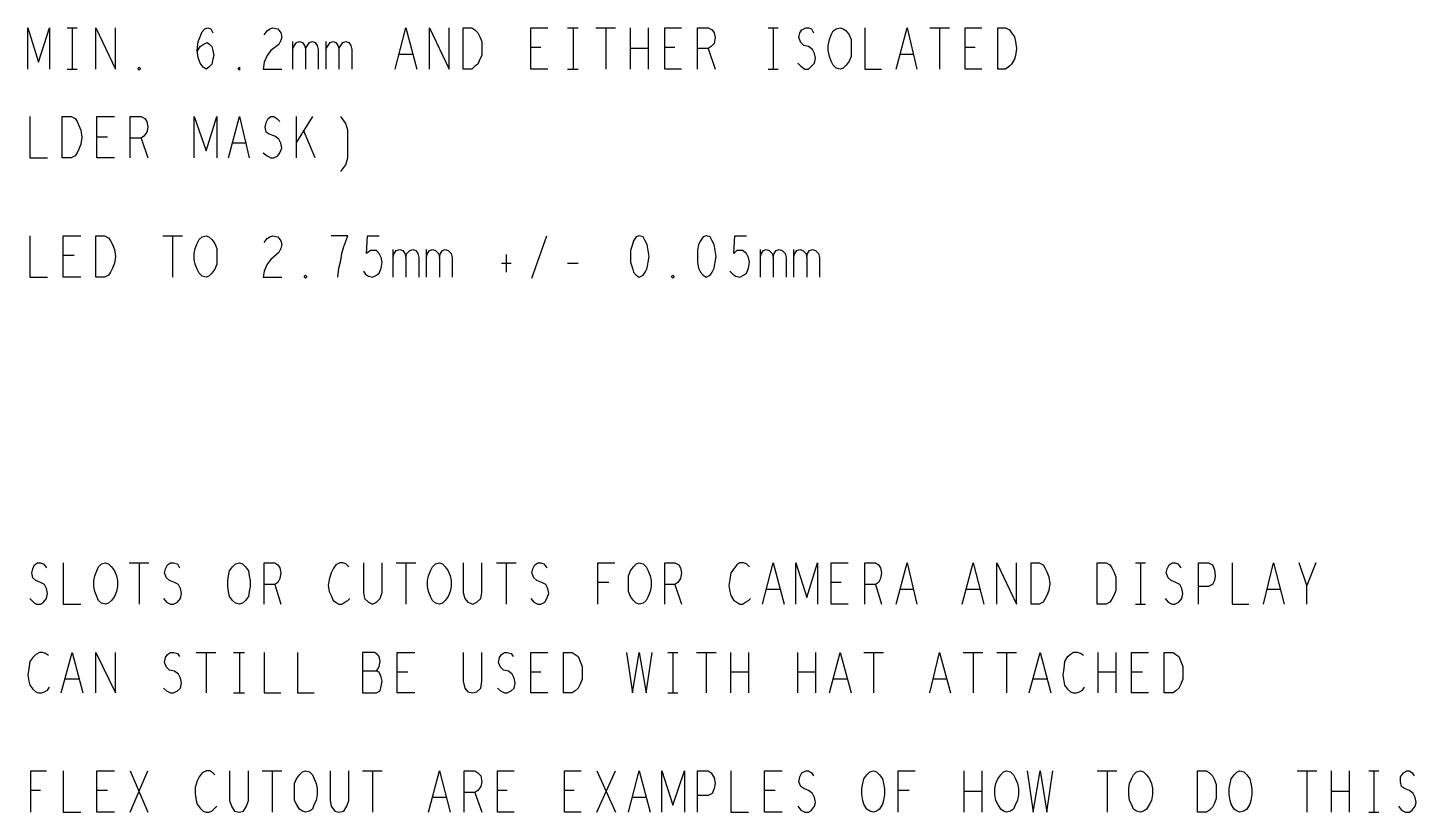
# Model space of a CAD drawing. Header units: inches. Extents: x 0.56 to 9.92, y 1.7 to 6.63.
# Drawn here: x 7.568 to 9.918, y 2.332 to 3.658 of the extents above; entities that cross this region are included whole.
import ezdxf

# ---------------------------------------------------------------- set-up
doc = ezdxf.new("R2010")
doc.units = ezdxf.units.IN
doc.header["$MEASUREMENT"] = 0
doc.layers.add('PDF_Geometry', color=7, linetype='Continuous')

msp = doc.modelspace()

# ---------------------------------------------------------------- linework, layer by layer
at = {"layer": 'PDF_Geometry', "lineweight": 30}
for points in [[(7.5683, 3.5883), (7.5683, 3.6583), (7.5867, 3.6), (7.605, 3.6583), (7.605, 3.5883)], [(7.635, 3.6583), (7.6517, 3.6583)], [(7.6433, 3.6583), (7.6433, 3.5883)], [(7.6833, 3.5883), (7.6833, 3.6583), (7.7167, 3.5883), (7.7167, 3.6583)], [(7.855, 3.6183), (7.86, 3.6267), (7.865, 3.63), (7.8717, 3.6333), (7.8767, 3.63), (7.88, 3.6267), (7.8817, 3.62), (7.8833, 3.6117), (7.8817, 3.605), (7.88, 3.5967), (7.875, 3.5917), (7.87, 3.5883), (7.865, 3.5917), (7.86, 3.5983), (7.8567, 3.6083), (7.855, 3.62), (7.8567, 3.635), (7.86, 3.6433), (7.8633, 3.6517), (7.8683, 3.6567), (7.8733, 3.6583), (7.8783, 3.6567), (7.8817, 3.65)], [(7.9683, 3.6467), (7.9733, 3.6533), (7.9783, 3.6567), (7.9833, 3.6583), (7.9917, 3.6567), (7.9967, 3.65), (7.9983, 3.6433), (7.9967, 3.6367), (7.9933, 3.63), (7.98, 3.62), (7.9733, 3.6117), (7.9683, 3.6), (7.9667, 3.5883), (7.9983, 3.5883)], [(8.19, 3.5883), (8.2083, 3.6583), (8.2267, 3.5883)], [(8.2483, 3.5883), (8.2483, 3.6583), (8.2817, 3.5883), (8.2817, 3.6583)], [(8.4483, 3.5883), (8.42, 3.5883), (8.42, 3.6583), (8.4483, 3.6583)], [(8.4817, 3.6583), (8.5, 3.6583)], [(8.4917, 3.6583), (8.4917, 3.5883)], [(8.53, 3.6583), (8.5633, 3.6583)], [(8.5467, 3.6583), (8.5467, 3.5883)], [(8.5883, 3.5883), (8.5883, 3.6583)], [(8.6183, 3.6583), (8.6183, 3.5883)], [(8.675, 3.5883), (8.6467, 3.5883), (8.6467, 3.6583), (8.675, 3.6583)], [(8.7017, 3.5883), (8.7017, 3.6583), (8.72, 3.6583), (8.7267, 3.655), (8.73, 3.65), (8.7317, 3.6417), (8.73, 3.6317), (8.725, 3.6267), (8.72, 3.6233), (8.7017, 3.6233)], [(8.8217, 3.6583), (8.8383, 3.6583)], [(8.83, 3.6583), (8.83, 3.5883)], [(8.8717, 3.5983), (8.8767, 3.5933), (8.8833, 3.5883), (8.89, 3.5883), (8.895, 3.5933), (8.9, 3.5983), (8.9017, 3.6067), (8.9, 3.615), (8.8967, 3.6217), (8.89, 3.6267), (8.8817, 3.6283), (8.8767, 3.6333), (8.8733, 3.6417), (8.875, 3.65), (8.8783, 3.655), (8.885, 3.6583), (8.89, 3.6583), (8.895, 3.6567), (8.8983, 3.65)], [(8.985, 3.6583), (8.985, 3.5883), (9.0133, 3.5883)], [(9.0383, 3.5883), (9.0567, 3.6583), (9.0733, 3.5883)], [(9.095, 3.6583), (9.1283, 3.6583)], [(9.1117, 3.6583), (9.1117, 3.5883)], [(9.1833, 3.5883), (9.155, 3.5883), (9.155, 3.6583), (9.1833, 3.6583)], [(8.0167, 3.5883), (8.0167, 3.635)], [(8.0167, 3.6233), (8.02, 3.6283), (8.0233, 3.6333), (8.0283, 3.635), (8.0333, 3.6333), (8.0367, 3.6283), (8.0383, 3.6233), (8.0383, 3.5883)], [(8.0383, 3.6233), (8.0417, 3.6283), (8.045, 3.6333), (8.05, 3.635), (8.055, 3.6333), (8.0583, 3.6283), (8.06, 3.6217), (8.06, 3.5883)], [(8.0733, 3.5883), (8.0733, 3.635)], [(8.0733, 3.6233), (8.0767, 3.6283), (8.08, 3.6333), (8.085, 3.635), (8.09, 3.6333), (8.0933, 3.6283), (8.095, 3.6233), (8.095, 3.5883)], [(8.095, 3.6233), (8.0983, 3.6283), (8.1017, 3.6333), (8.1067, 3.635), (8.1117, 3.6333), (8.115, 3.6283), (8.1167, 3.6217), (8.1167, 3.5883)], [(8.4367, 3.625), (8.42, 3.625)], [(8.6183, 3.6233), (8.5883, 3.6233)], [(8.6633, 3.625), (8.6467, 3.625)], [(8.72, 3.6233), (8.7317, 3.5883)], [(9.1717, 3.625), (9.155, 3.625)], [(8.22, 3.6133), (8.1967, 3.6133)], [(9.0667, 3.6133), (9.045, 3.6133)], [(7.635, 3.5883), (7.6517, 3.5883)], [(8.4817, 3.5883), (8.5, 3.5883)], [(8.8217, 3.5883), (8.8383, 3.5883)], [(7.5717, 3.5083), (7.5717, 3.4383), (7.6017, 3.4383)], [(7.715, 3.4383), (7.685, 3.4383), (7.685, 3.5083), (7.715, 3.5083)], [(7.7417, 3.4383), (7.7417, 3.5083), (7.76, 3.5083), (7.7667, 3.505), (7.77, 3.5), (7.7717, 3.49), (7.77, 3.4817), (7.765, 3.475), (7.76, 3.4717), (7.7417, 3.4717)], [(7.85, 3.4383), (7.85, 3.5083), (7.87, 3.45), (7.8883, 3.5083), (7.8883, 3.4383)], [(7.9083, 3.4383), (7.9267, 3.5083), (7.9433, 3.4383)], [(7.9667, 3.4467), (7.9733, 3.4417), (7.98, 3.4383), (7.985, 3.4383), (7.9917, 3.4417), (7.995, 3.4467), (7.9983, 3.455), (7.9967, 3.4633), (7.9933, 3.47), (7.9867, 3.475), (7.9767, 3.4783), (7.9717, 3.4817), (7.97, 3.49), (7.9717, 3.4983), (7.975, 3.505), (7.98, 3.5083), (7.985, 3.5083), (7.99, 3.505), (7.995, 3.5)], [(8.0233, 3.4383), (8.0233, 3.5083)], [(8.05, 3.5083), (8.0233, 3.465)], [(8.0983, 3.415), (8.1067, 3.4267), (8.11, 3.4383), (8.11, 3.485), (8.1067, 3.4967), (8.0983, 3.5083)], [(8.055, 3.4383), (8.035, 3.485)], [(7.7033, 3.4733), (7.685, 3.4733)], [(7.76, 3.4717), (7.7717, 3.4383)], [(7.9383, 3.4633), (7.915, 3.4633)], [(7.5717, 3.3067), (7.5717, 3.2367), (7.6017, 3.2367)], [(7.6583, 3.2367), (7.6283, 3.2367), (7.6283, 3.3067), (7.6583, 3.3067)], [(7.7967, 3.3067), (7.83, 3.3067)], [(7.8133, 3.3067), (7.8133, 3.2367)], [(7.9683, 3.295), (7.9733, 3.3017), (7.9783, 3.305), (7.9833, 3.3067), (7.9917, 3.305), (7.9967, 3.2983), (7.9983, 3.2917), (7.9967, 3.285), (7.9933, 3.2783), (7.98, 3.2667), (7.9733, 3.2583), (7.9683, 3.2467), (7.9667, 3.2367), (7.9983, 3.2367)], [(8.0933, 3.2367), (8.095, 3.2517), (8.0983, 3.265), (8.1, 3.2767), (8.1033, 3.2883), (8.11, 3.3067), (8.0817, 3.3067)], [(8.1367, 3.2467), (8.14, 3.2417), (8.145, 3.2383), (8.1517, 3.2367), (8.1583, 3.24), (8.1633, 3.2433), (8.1667, 3.2517), (8.1683, 3.2617), (8.1667, 3.27), (8.1633, 3.2767), (8.1583, 3.2817), (8.1533, 3.2817), (8.1483, 3.2817), (8.1417, 3.2767), (8.1433, 3.3067), (8.1633, 3.3067)], [(8.4217, 3.235), (8.4467, 3.3067)], [(8.7567, 3.2467), (8.7617, 3.2417), (8.7667, 3.2383), (8.7733, 3.2367), (8.78, 3.24), (8.785, 3.2433), (8.7883, 3.2517), (8.79, 3.2617), (8.7883, 3.27), (8.785, 3.2767), (8.7783, 3.2817), (8.7733, 3.2817), (8.7683, 3.2817), (8.7633, 3.2767), (8.765, 3.3067), (8.785, 3.3067)], [(7.6467, 3.2733), (7.6283, 3.2733)], [(8.1867, 3.2367), (8.1867, 3.2833)], [(8.1867, 3.27), (8.1883, 3.2767), (8.1917, 3.2817), (8.1983, 3.2833), (8.2033, 3.2817), (8.2067, 3.2767), (8.2083, 3.27), (8.2083, 3.2367)], [(8.2083, 3.27), (8.21, 3.2767), (8.215, 3.2817), (8.22, 3.2833), (8.225, 3.2817), (8.2283, 3.2767), (8.23, 3.27), (8.23, 3.2367)], [(8.2433, 3.2367), (8.2433, 3.2833)], [(8.2433, 3.27), (8.245, 3.2767), (8.2483, 3.2817), (8.2533, 3.2833), (8.2583, 3.2817), (8.2633, 3.2767), (8.265, 3.27), (8.265, 3.2367)], [(8.265, 3.27), (8.2667, 3.2767), (8.27, 3.2817), (8.275, 3.2833), (8.28, 3.2817), (8.285, 3.2767), (8.2867, 3.27), (8.2867, 3.2367)], [(8.3783, 3.275), (8.3783, 3.245)], [(8.8083, 3.2367), (8.8083, 3.2833)], [(8.8083, 3.27), (8.81, 3.2767), (8.8133, 3.2817), (8.8183, 3.2833), (8.8233, 3.2817), (8.8283, 3.2767), (8.83, 3.27), (8.83, 3.2367)], [(8.83, 3.27), (8.8317, 3.2767), (8.835, 3.2817), (8.84, 3.2833), (8.845, 3.2817), (8.85, 3.2767), (8.8517, 3.27), (8.8517, 3.2367)], [(8.865, 3.2367), (8.865, 3.2833)], [(8.865, 3.27), (8.8667, 3.2767), (8.87, 3.2817), (8.875, 3.2833), (8.88, 3.2817), (8.885, 3.2767), (8.8867, 3.27), (8.8867, 3.2367)], [(8.8867, 3.27), (8.8883, 3.2767), (8.8917, 3.2817), (8.8967, 3.2833), (8.9017, 3.2817), (8.9067, 3.2767), (8.9083, 3.27), (8.9083, 3.2367)], [(8.37, 3.26), (8.3867, 3.26)], [(8.4817, 3.26), (8.5, 3.26)], [(7.5717, 2.6933), (7.5783, 2.6867), (7.5833, 2.6833), (7.59, 2.6833), (7.595, 2.6867), (7.6, 2.6933), (7.6017, 2.7017), (7.6, 2.71), (7.5967, 2.7167), (7.59, 2.72), (7.5817, 2.7233), (7.5767, 2.7283), (7.575, 2.7367), (7.5767, 2.7433), (7.58, 2.75), (7.585, 2.7533), (7.59, 2.7533), (7.595, 2.7517), (7.6, 2.745)], [(7.6283, 2.7533), (7.6283, 2.6833), (7.6583, 2.6833)], [(7.74, 2.7533), (7.7733, 2.7533)], [(7.7567, 2.7533), (7.7567, 2.6833)], [(7.7983, 2.6933), (7.8033, 2.6867), (7.81, 2.6833), (7.815, 2.6833), (7.8217, 2.6867), (7.8267, 2.6933), (7.8283, 2.7017), (7.8267, 2.71), (7.8233, 2.7167), (7.8167, 2.72), (7.8083, 2.7233), (7.8033, 2.7283), (7.8, 2.7367), (7.8017, 2.7433), (7.805, 2.75), (7.81, 2.7533), (7.815, 2.7533), (7.8217, 2.7517), (7.825, 2.745)], [(7.9683, 2.6833), (7.9683, 2.7533), (7.9867, 2.7533), (7.9917, 2.75), (7.995, 2.745), (7.9967, 2.7367), (7.995, 2.7267), (7.9917, 2.72), (7.9867, 2.7167), (7.9683, 2.7167)], [(8.1117, 2.7467), (8.1067, 2.7517), (8.1017, 2.7533), (8.0967, 2.7533), (8.09, 2.75), (8.085, 2.7433), (8.0817, 2.7367), (8.0783, 2.725), (8.0767, 2.715), (8.0783, 2.705), (8.0817, 2.6983), (8.085, 2.69), (8.09, 2.6867), (8.095, 2.6833), (8.1, 2.6833), (8.105, 2.6867), (8.11, 2.69), (8.1133, 2.6933)], [(8.1367, 2.7533), (8.1367, 2.7033), (8.1383, 2.6933), (8.145, 2.6867), (8.1517, 2.6833), (8.1583, 2.6867), (8.165, 2.6933), (8.1683, 2.7033), (8.1683, 2.7533)], [(8.1917, 2.7533), (8.225, 2.7533)], [(8.2083, 2.7533), (8.2083, 2.6833)], [(8.305, 2.7533), (8.305, 2.7033), (8.3083, 2.6933), (8.3133, 2.6867), (8.3217, 2.6833), (8.3283, 2.6867), (8.335, 2.6933), (8.3367, 2.7033), (8.3367, 2.7533)], [(8.3617, 2.7533), (8.395, 2.7533)], [(8.3783, 2.7533), (8.3783, 2.6833)], [(8.42, 2.6933), (8.425, 2.6867), (8.4317, 2.6833), (8.4367, 2.6833), (8.4433, 2.6867), (8.4467, 2.6933), (8.45, 2.7017), (8.4483, 2.71), (8.445, 2.7167), (8.4383, 2.72), (8.43, 2.7233), (8.425, 2.7283), (8.4217, 2.7367), (8.4233, 2.7433), (8.4267, 2.75), (8.4317, 2.7533), (8.4367, 2.7533), (8.4417, 2.7517), (8.4467, 2.745)], [(8.5333, 2.6833), (8.5333, 2.7533), (8.5617, 2.7533)], [(8.6467, 2.6833), (8.6467, 2.7533), (8.6633, 2.7533), (8.67, 2.75), (8.6733, 2.745), (8.675, 2.7367), (8.6733, 2.7267), (8.6683, 2.72), (8.6633, 2.7167), (8.6467, 2.7167)], [(8.79, 2.7467), (8.785, 2.7517), (8.78, 2.7533), (8.7733, 2.7533), (8.7683, 2.75), (8.7633, 2.7433), (8.7583, 2.7367), (8.7567, 2.725), (8.755, 2.715), (8.7567, 2.705), (8.7583, 2.6983), (8.7633, 2.69), (8.7683, 2.6867), (8.7733, 2.6833), (8.7783, 2.6833), (8.7833, 2.6867), (8.7883, 2.69), (8.7917, 2.6933)], [(8.8117, 2.6833), (8.83, 2.7533), (8.8483, 2.6833)], [(8.8683, 2.6833), (8.8683, 2.7533), (8.8867, 2.695), (8.905, 2.7533), (8.905, 2.6833)], [(8.9567, 2.6833), (8.9283, 2.6833), (8.9283, 2.7533), (8.9567, 2.7533)], [(8.985, 2.6833), (8.985, 2.7533), (9.0033, 2.7533), (9.0083, 2.75), (9.0117, 2.745), (9.0133, 2.7367), (9.0117, 2.7267), (9.0083, 2.72), (9.0033, 2.7167), (8.985, 2.7167)], [(9.0383, 2.6833), (9.0567, 2.7533), (9.0733, 2.6833)], [(9.15, 2.6833), (9.1683, 2.7533), (9.1867, 2.6833)], [(9.2083, 2.6833), (9.2083, 2.7533), (9.2417, 2.6833), (9.2417, 2.7533)], [(9.4433, 2.7533), (9.46, 2.7533)], [(9.4517, 2.7533), (9.4517, 2.6833)], [(9.4933, 2.6933), (9.4983, 2.6867), (9.505, 2.6833), (9.51, 2.6833), (9.5167, 2.6867), (9.5217, 2.6933), (9.5233, 2.7017), (9.5217, 2.71), (9.5183, 2.7167), (9.5117, 2.72), (9.5033, 2.7233), (9.4983, 2.7283), (9.495, 2.7367), (9.4967, 2.7433), (9.5, 2.75), (9.505, 2.7533), (9.51, 2.7533), (9.515, 2.7517), (9.52, 2.745)], [(9.55, 2.6833), (9.55, 2.7533), (9.5667, 2.7533), (9.5733, 2.75), (9.5767, 2.7417), (9.5783, 2.7317), (9.5767, 2.7233), (9.5733, 2.7167), (9.5667, 2.7133), (9.55, 2.7133)], [(9.6067, 2.7533), (9.6067, 2.6833), (9.635, 2.6833)], [(9.66, 2.6833), (9.6767, 2.7533), (9.695, 2.6833)], [(9.7333, 2.6833), (9.7333, 2.715), (9.72, 2.7533)], [(9.7483, 2.7533), (9.7333, 2.715)], [(7.9867, 2.7167), (7.9967, 2.6833)], [(8.5517, 2.72), (8.5333, 2.72)], [(8.6633, 2.7167), (8.675, 2.6833)], [(8.8417, 2.7083), (8.8183, 2.7083)], [(8.945, 2.72), (8.9283, 2.72)], [(9.0033, 2.7167), (9.0133, 2.6833)], [(9.0667, 2.7083), (9.045, 2.7083)], [(9.18, 2.7083), (9.1567, 2.7083)], [(9.6883, 2.7083), (9.665, 2.7083)], [(9.4433, 2.6833), (9.46, 2.6833)], [(7.6033, 2.5967), (7.5983, 2.6), (7.5933, 2.6017), (7.5883, 2.6017), (7.5817, 2.5983), (7.5767, 2.5933), (7.5717, 2.5867), (7.57, 2.575), (7.5683, 2.5633), (7.57, 2.5533), (7.5717, 2.5467), (7.5767, 2.54), (7.5817, 2.535), (7.5867, 2.5333), (7.5917, 2.5333), (7.5967, 2.535), (7.6017, 2.5383), (7.605, 2.5433)], [(7.625, 2.5333), (7.6433, 2.6017), (7.6617, 2.5333)], [(7.6833, 2.5333), (7.6833, 2.6017), (7.7167, 2.5333), (7.7167, 2.6017)], [(7.7983, 2.5417), (7.8033, 2.5367), (7.81, 2.5333), (7.815, 2.5333), (7.8217, 2.5367), (7.8267, 2.5417), (7.8283, 2.55), (7.8267, 2.5583), (7.8233, 2.565), (7.8167, 2.57), (7.8083, 2.5717), (7.8033, 2.5767), (7.8, 2.585), (7.8017, 2.5933), (7.805, 2.5983), (7.81, 2.6017), (7.815, 2.6017), (7.8217, 2.6), (7.825, 2.595)], [(7.8533, 2.6017), (7.8867, 2.6017)], [(7.87, 2.6017), (7.87, 2.5333)], [(7.9167, 2.6017), (7.935, 2.6017)], [(7.9267, 2.6017), (7.9267, 2.5333)], [(7.9683, 2.6017), (7.9683, 2.5333), (7.9967, 2.5333)], [(8.025, 2.6017), (8.025, 2.5333), (8.0533, 2.5333)], [(8.1583, 2.57), (8.16, 2.5733), (8.1633, 2.5783), (8.165, 2.5867), (8.1633, 2.595), (8.16, 2.5983), (8.155, 2.6017), (8.135, 2.6017), (8.135, 2.5333), (8.1583, 2.5333), (8.165, 2.5367), (8.1667, 2.545), (8.1683, 2.5533), (8.1667, 2.56), (8.1633, 2.5683), (8.1583, 2.57), (8.135, 2.57)], [(8.2233, 2.5333), (8.1933, 2.5333), (8.1933, 2.6017), (8.2233, 2.6017)], [(8.305, 2.6017), (8.305, 2.5533), (8.3083, 2.5417), (8.3133, 2.535), (8.3217, 2.5333), (8.3283, 2.535), (8.335, 2.5417), (8.3367, 2.5533), (8.3367, 2.6017)], [(8.3633, 2.5417), (8.3683, 2.5367), (8.375, 2.5333), (8.38, 2.5333), (8.3867, 2.5367), (8.3917, 2.5417), (8.3933, 2.55), (8.3917, 2.5583), (8.3883, 2.565), (8.3817, 2.57), (8.3733, 2.5717), (8.3683, 2.5767), (8.365, 2.585), (8.3667, 2.5933), (8.37, 2.5983), (8.375, 2.6017), (8.38, 2.6017), (8.3867, 2.6), (8.39, 2.595)], [(8.4483, 2.5333), (8.42, 2.5333), (8.42, 2.6017), (8.4483, 2.6017)], [(8.5817, 2.6017), (8.5917, 2.5333), (8.6033, 2.6017), (8.615, 2.5333), (8.625, 2.6017)], [(8.6517, 2.6017), (8.6683, 2.6017)], [(8.66, 2.6017), (8.66, 2.5333)], [(8.7, 2.6017), (8.7333, 2.6017)], [(8.7167, 2.6017), (8.7167, 2.5333)], [(8.7583, 2.5333), (8.7583, 2.6017)], [(8.7883, 2.6017), (8.7883, 2.5333)], [(8.8717, 2.5333), (8.8717, 2.6017)], [(8.9017, 2.6017), (8.9017, 2.5333)], [(8.925, 2.5333), (8.9433, 2.6017), (8.9617, 2.5333)], [(8.9833, 2.6017), (9.0167, 2.6017)], [(9, 2.6017), (9, 2.5333)], [(9.095, 2.5333), (9.1117, 2.6017), (9.13, 2.5333)], [(9.1517, 2.6017), (9.185, 2.6017)], [(9.1683, 2.6017), (9.1683, 2.5333)], [(9.2083, 2.6017), (9.2417, 2.6017)], [(9.225, 2.6017), (9.225, 2.5333)], [(9.2633, 2.5333), (9.2817, 2.6017), (9.3, 2.5333)], [(9.355, 2.5967), (9.35, 2.6), (9.345, 2.6017), (9.3383, 2.6017), (9.3333, 2.5983), (9.3267, 2.5933), (9.3233, 2.5867), (9.3217, 2.575), (9.32, 2.5633), (9.3217, 2.5533), (9.3233, 2.5467), (9.3283, 2.54), (9.3333, 2.535), (9.3383, 2.5333), (9.3433, 2.5333), (9.3483, 2.535), (9.3533, 2.5383), (9.3567, 2.5433)], [(9.38, 2.5333), (9.38, 2.6017)], [(9.41, 2.6017), (9.41, 2.5333)], [(9.465, 2.5333), (9.4367, 2.5333), (9.4367, 2.6017), (9.465, 2.6017)], [(8.2117, 2.5683), (8.1933, 2.5683)], [(8.4367, 2.5683), (8.42, 2.5683)], [(8.7883, 2.5683), (8.7583, 2.5683)], [(8.9017, 2.5683), (8.8717, 2.5683)], [(9.41, 2.5683), (9.38, 2.5683)], [(9.455, 2.5683), (9.4367, 2.5683)], [(7.655, 2.5567), (7.6317, 2.5567)], [(8.955, 2.5567), (8.9317, 2.5567)], [(9.1233, 2.5567), (9.1, 2.5567)], [(9.2933, 2.5567), (9.27, 2.5567)], [(7.9167, 2.5333), (7.935, 2.5333)], [(8.6517, 2.5333), (8.6683, 2.5333)], [(7.5733, 2.3317), (7.5733, 2.4017), (7.6, 2.4017)], [(7.6283, 2.4017), (7.6283, 2.3317), (7.6583, 2.3317)], [(7.715, 2.3317), (7.685, 2.3317), (7.685, 2.4017), (7.715, 2.4017)], [(7.7417, 2.3317), (7.7717, 2.4017)], [(7.7417, 2.4017), (7.7717, 2.3317)], [(7.885, 2.395), (7.8817, 2.3983), (7.8767, 2.4017), (7.87, 2.4017), (7.8633, 2.3983), (7.8583, 2.3917), (7.855, 2.385), (7.8517, 2.3733), (7.8517, 2.3633), (7.8533, 2.3517), (7.855, 2.345), (7.86, 2.3383), (7.865, 2.3333), (7.87, 2.3317), (7.875, 2.3317), (7.88, 2.3333), (7.8833, 2.3367), (7.8883, 2.3417)], [(7.91, 2.4017), (7.91, 2.3517), (7.9133, 2.3417), (7.9183, 2.3333), (7.9267, 2.3317), (7.9333, 2.3333), (7.9383, 2.3417), (7.9417, 2.3517), (7.9417, 2.4017)], [(7.965, 2.4017), (7.9983, 2.4017)], [(7.9817, 2.4017), (7.9817, 2.3317)], [(8.08, 2.4017), (8.08, 2.3517), (8.0817, 2.3417), (8.0883, 2.3333), (8.095, 2.3317), (8.1033, 2.3333), (8.1083, 2.3417), (8.1117, 2.3517), (8.1117, 2.4017)], [(8.135, 2.4017), (8.1683, 2.4017)], [(8.1517, 2.4017), (8.1517, 2.3317)], [(8.2467, 2.3317), (8.265, 2.4017), (8.2833, 2.3317)], [(8.3067, 2.3317), (8.3067, 2.4017), (8.325, 2.4017), (8.33, 2.3983), (8.335, 2.3933), (8.3367, 2.3833), (8.335, 2.375), (8.33, 2.3683), (8.325, 2.365), (8.3067, 2.365)], [(8.3917, 2.3317), (8.3633, 2.3317), (8.3633, 2.4017), (8.3917, 2.4017)], [(8.505, 2.3317), (8.4767, 2.3317), (8.4767, 2.4017), (8.505, 2.4017)], [(8.5317, 2.3317), (8.5633, 2.4017)], [(8.5317, 2.4017), (8.5633, 2.3317)], [(8.585, 2.3317), (8.6033, 2.4017), (8.6217, 2.3317)], [(8.6417, 2.3317), (8.6417, 2.4017), (8.66, 2.3433), (8.68, 2.4017), (8.68, 2.3317)], [(8.7017, 2.3317), (8.7017, 2.4017), (8.72, 2.4017), (8.725, 2.3983), (8.73, 2.39), (8.7317, 2.38), (8.73, 2.3717), (8.7267, 2.3633), (8.72, 2.36), (8.7017, 2.36)], [(8.7583, 2.4017), (8.7583, 2.3317), (8.7883, 2.3317)], [(8.845, 2.3317), (8.815, 2.3317), (8.815, 2.4017), (8.845, 2.4017)], [(8.8717, 2.3417), (8.8767, 2.335), (8.8833, 2.3317), (8.89, 2.3317), (8.895, 2.335), (8.9, 2.3417), (8.9017, 2.3483), (8.9, 2.3567), (8.8967, 2.3633), (8.89, 2.3683), (8.8817, 2.3717), (8.8767, 2.375), (8.8733, 2.3833), (8.875, 2.3917), (8.8783, 2.3983), (8.885, 2.4017), (8.89, 2.4017), (8.895, 2.3983), (8.8983, 2.3933)], [(9.0417, 2.3317), (9.0417, 2.4017), (9.07, 2.4017)], [(9.1533, 2.3317), (9.1533, 2.4017)], [(9.1833, 2.4017), (9.1833, 2.3317)], [(9.26, 2.4017), (9.27, 2.3317), (9.2817, 2.4017), (9.2933, 2.3317), (9.3033, 2.4017)], [(9.3783, 2.4017), (9.4117, 2.4017)], [(9.395, 2.4017), (9.395, 2.3317)], [(9.7167, 2.4017), (9.75, 2.4017)], [(9.7333, 2.4017), (9.7333, 2.3317)], [(9.775, 2.3317), (9.775, 2.4017)], [(9.805, 2.4017), (9.805, 2.3317)], [(9.8383, 2.4017), (9.855, 2.4017)], [(9.8467, 2.4017), (9.8467, 2.3317)], [(9.8883, 2.3417), (9.8933, 2.335), (9.9, 2.3317), (9.9067, 2.3317), (9.9117, 2.335), (9.9167, 2.3417), (9.9183, 2.3483), (9.9167, 2.3567), (9.9133, 2.3633), (9.9067, 2.3683), (9.8983, 2.3717), (9.8933, 2.375), (9.8917, 2.3833), (9.8917, 2.3917), (9.8967, 2.3983), (9.9017, 2.4017), (9.9067, 2.4017), (9.9117, 2.3983), (9.915, 2.3933)], [(7.59, 2.3683), (7.5733, 2.3683)], [(7.7033, 2.3683), (7.685, 2.3683)], [(8.2767, 2.3567), (8.2533, 2.3567)], [(8.325, 2.365), (8.3367, 2.3317)], [(8.38, 2.3683), (8.3633, 2.3683)], [(8.4933, 2.3683), (8.4767, 2.3683)], [(8.615, 2.3567), (8.5917, 2.3567)], [(8.8333, 2.3683), (8.815, 2.3683)], [(9.06, 2.3683), (9.0417, 2.3683)], [(9.1833, 2.3667), (9.1533, 2.3667)], [(9.805, 2.3667), (9.775, 2.3667)], [(9.8383, 2.3317), (9.855, 2.3317)]]:
    msp.add_lwpolyline(points, dxfattribs=at)
for points in [[(8.305, 3.5883), (8.305, 3.6583), (8.32, 3.6583), (8.325, 3.655), (8.33, 3.65), (8.3333, 3.6433), (8.3367, 3.635), (8.3367, 3.6233), (8.3367, 3.6117), (8.3333, 3.605), (8.33, 3.5967), (8.325, 3.5933), (8.32, 3.5883)], [(8.9433, 3.5883), (8.9367, 3.59), (8.9317, 3.595), (8.9283, 3.6017), (8.925, 3.61), (8.9233, 3.62), (8.9233, 3.6283), (8.925, 3.6383), (8.9283, 3.6467), (8.9317, 3.6533), (8.9367, 3.6567), (8.9433, 3.6583), (8.9483, 3.6567), (8.9533, 3.6533), (8.9583, 3.6467), (8.9617, 3.6383), (8.9617, 3.6283), (8.9617, 3.62), (8.9617, 3.61), (8.9583, 3.6017), (8.9533, 3.595), (8.9483, 3.59)], [(9.21, 3.5883), (9.21, 3.6583), (9.2233, 3.6583), (9.23, 3.655), (9.2333, 3.65), (9.2383, 3.6433), (9.24, 3.635), (9.2417, 3.6233), (9.24, 3.6117), (9.2383, 3.605), (9.2333, 3.5967), (9.23, 3.5933), (9.2233, 3.5883)], [(7.7567, 3.5867), (7.755, 3.5883), (7.755, 3.59), (7.7567, 3.5917), (7.7583, 3.59), (7.7583, 3.5883)], [(7.9267, 3.5867), (7.925, 3.5883), (7.925, 3.59), (7.9267, 3.5917), (7.9267, 3.59), (7.9267, 3.5883)], [(7.6267, 3.4383), (7.6267, 3.5083), (7.6417, 3.5083), (7.6483, 3.505), (7.6517, 3.5), (7.655, 3.4933), (7.6583, 3.485), (7.66, 3.4733), (7.6583, 3.4617), (7.655, 3.4533), (7.6517, 3.4467), (7.6483, 3.4417), (7.6417, 3.4383)], [(7.6833, 3.2367), (7.6833, 3.3067), (7.6983, 3.3067), (7.705, 3.3033), (7.7083, 3.2983), (7.7117, 3.2917), (7.715, 3.2833), (7.7167, 3.2717), (7.715, 3.26), (7.7117, 3.2517), (7.7083, 3.245), (7.705, 3.24), (7.6983, 3.2367)], [(7.87, 3.2367), (7.8633, 3.2383), (7.8583, 3.2433), (7.855, 3.25), (7.8517, 3.2583), (7.85, 3.2667), (7.85, 3.2767), (7.8517, 3.285), (7.855, 3.2933), (7.8583, 3.3), (7.8633, 3.305), (7.87, 3.3067), (7.875, 3.305), (7.88, 3.3), (7.885, 3.2933), (7.8883, 3.285), (7.8883, 3.2767), (7.8883, 3.2667), (7.8883, 3.2583), (7.885, 3.25), (7.88, 3.2433), (7.875, 3.2383)], [(8.6033, 3.3067), (8.5983, 3.305), (8.5933, 3.2983), (8.5917, 3.2917), (8.5883, 3.2817), (8.5883, 3.2717), (8.5883, 3.2617), (8.5917, 3.2517), (8.5933, 3.245), (8.5983, 3.24), (8.6033, 3.2367), (8.61, 3.24), (8.6133, 3.245), (8.6167, 3.2517), (8.6183, 3.2617), (8.62, 3.2717), (8.6183, 3.2817), (8.6167, 3.2917), (8.6133, 3.2983), (8.61, 3.305)], [(8.7167, 3.3067), (8.7117, 3.305), (8.7067, 3.2983), (8.7033, 3.2917), (8.7017, 3.2817), (8.7017, 3.2717), (8.7017, 3.2617), (8.7033, 3.2517), (8.7067, 3.245), (8.7117, 3.24), (8.7167, 3.2367), (8.7233, 3.24), (8.7267, 3.245), (8.73, 3.2517), (8.7317, 3.2617), (8.7333, 3.2717), (8.7317, 3.2817), (8.73, 3.2917), (8.7267, 3.2983), (8.7233, 3.305)], [(8.0383, 3.235), (8.0367, 3.2367), (8.0367, 3.2383), (8.0383, 3.24), (8.04, 3.2383), (8.04, 3.2367)], [(8.66, 3.235), (8.6583, 3.2367), (8.6583, 3.2383), (8.66, 3.24), (8.6617, 3.2383), (8.6617, 3.2367)], [(7.7, 2.6833), (7.6933, 2.685), (7.6883, 2.69), (7.685, 2.6967), (7.6817, 2.705), (7.68, 2.7133), (7.68, 2.7233), (7.6817, 2.7317), (7.685, 2.74), (7.6883, 2.7467), (7.6933, 2.7517), (7.7, 2.7533), (7.705, 2.7517), (7.71, 2.7467), (7.715, 2.74), (7.7183, 2.7317), (7.72, 2.7233), (7.72, 2.7133), (7.7183, 2.705), (7.715, 2.6967), (7.71, 2.69), (7.705, 2.685)], [(7.9267, 2.6833), (7.92, 2.685), (7.915, 2.69), (7.91, 2.6967), (7.9083, 2.705), (7.9067, 2.7133), (7.9067, 2.7233), (7.9083, 2.7317), (7.91, 2.74), (7.915, 2.7467), (7.92, 2.7517), (7.9267, 2.7533), (7.9317, 2.7517), (7.9367, 2.7467), (7.9417, 2.74), (7.9433, 2.7317), (7.945, 2.7233), (7.945, 2.7133), (7.9433, 2.705), (7.9417, 2.6967), (7.9367, 2.69), (7.9317, 2.685)], [(8.265, 2.6833), (8.2583, 2.685), (8.2533, 2.69), (8.25, 2.6967), (8.2467, 2.705), (8.245, 2.7133), (8.245, 2.7233), (8.2467, 2.7317), (8.25, 2.74), (8.2533, 2.7467), (8.2583, 2.7517), (8.265, 2.7533), (8.27, 2.7517), (8.275, 2.7467), (8.28, 2.74), (8.2833, 2.7317), (8.285, 2.7233), (8.285, 2.7133), (8.2833, 2.705), (8.28, 2.6967), (8.275, 2.69), (8.27, 2.685)], [(8.6033, 2.6833), (8.5983, 2.685), (8.5933, 2.69), (8.5883, 2.6967), (8.585, 2.705), (8.585, 2.7133), (8.585, 2.7233), (8.585, 2.7317), (8.5883, 2.74), (8.5933, 2.7467), (8.5983, 2.7517), (8.6033, 2.7533), (8.61, 2.7517), (8.615, 2.7467), (8.6183, 2.74), (8.6217, 2.7317), (8.6233, 2.7233), (8.6233, 2.7133), (8.6217, 2.705), (8.6183, 2.6967), (8.615, 2.69), (8.61, 2.685)], [(9.2667, 2.6833), (9.2667, 2.7533), (9.28, 2.7533), (9.2867, 2.75), (9.29, 2.745), (9.2933, 2.7383), (9.2967, 2.73), (9.2983, 2.7183), (9.2967, 2.7067), (9.2933, 2.6983), (9.29, 2.6917), (9.2867, 2.6867), (9.28, 2.6833)], [(9.3783, 2.6833), (9.3783, 2.7533), (9.3933, 2.7533), (9.4, 2.75), (9.4033, 2.745), (9.4067, 2.7383), (9.41, 2.73), (9.41, 2.7183), (9.41, 2.7067), (9.4067, 2.6983), (9.4033, 2.6917), (9.4, 2.6867), (9.3933, 2.6833)], [(8.475, 2.5333), (8.475, 2.6017), (8.49, 2.6017), (8.495, 2.5983), (8.5, 2.595), (8.5033, 2.5867), (8.5067, 2.5783), (8.5067, 2.5683), (8.5067, 2.5567), (8.5033, 2.5483), (8.5, 2.5417), (8.495, 2.5367), (8.49, 2.5333)], [(9.4917, 2.5333), (9.4917, 2.6017), (9.5067, 2.6017), (9.5117, 2.5983), (9.5167, 2.595), (9.52, 2.5867), (9.5233, 2.5783), (9.5233, 2.5683), (9.5233, 2.5567), (9.52, 2.5483), (9.5167, 2.5417), (9.5117, 2.5367), (9.5067, 2.5333)], [(8.0383, 2.3317), (8.0333, 2.3333), (8.0283, 2.3367), (8.0233, 2.345), (8.02, 2.3517), (8.02, 2.3617), (8.02, 2.3717), (8.02, 2.38), (8.0233, 2.3883), (8.0283, 2.395), (8.0333, 2.4), (8.0383, 2.4017), (8.045, 2.4), (8.05, 2.395), (8.0533, 2.3883), (8.0567, 2.38), (8.0583, 2.3717), (8.0583, 2.3617), (8.0567, 2.3517), (8.0533, 2.345), (8.05, 2.3367), (8.045, 2.3333)], [(9, 2.3317), (8.9933, 2.3333), (8.9883, 2.3367), (8.9833, 2.345), (8.9817, 2.3517), (8.98, 2.3617), (8.98, 2.3717), (8.9817, 2.38), (8.9833, 2.3883), (8.9883, 2.395), (8.9933, 2.4), (9, 2.4017), (9.005, 2.4), (9.01, 2.395), (9.015, 2.3883), (9.0167, 2.38), (9.0183, 2.3717), (9.0183, 2.3617), (9.0167, 2.3517), (9.015, 2.345), (9.01, 2.3367), (9.005, 2.3333)], [(9.225, 2.3317), (9.22, 2.3333), (9.215, 2.3367), (9.21, 2.345), (9.2067, 2.3517), (9.205, 2.3617), (9.205, 2.3717), (9.2067, 2.38), (9.21, 2.3883), (9.215, 2.395), (9.22, 2.4), (9.225, 2.4017), (9.2317, 2.4), (9.2367, 2.395), (9.24, 2.3883), (9.2433, 2.38), (9.245, 2.3717), (9.245, 2.3617), (9.2433, 2.3517), (9.24, 2.345), (9.2367, 2.3367), (9.2317, 2.3333)], [(9.4517, 2.3317), (9.445, 2.3333), (9.44, 2.3367), (9.4367, 2.345), (9.4333, 2.3517), (9.4317, 2.3617), (9.4317, 2.3717), (9.4333, 2.38), (9.4367, 2.3883), (9.44, 2.395), (9.445, 2.4), (9.4517, 2.4017), (9.4567, 2.4), (9.4617, 2.395), (9.4667, 2.3883), (9.47, 2.38), (9.4717, 2.3717), (9.4717, 2.3617), (9.47, 2.3517), (9.4667, 2.345), (9.4617, 2.3367), (9.4567, 2.3333)], [(9.5483, 2.3317), (9.5483, 2.4017), (9.5633, 2.4017), (9.5683, 2.3983), (9.5733, 2.3933), (9.5767, 2.3867), (9.58, 2.3783), (9.58, 2.3667), (9.58, 2.355), (9.5767, 2.3467), (9.5733, 2.34), (9.5683, 2.335), (9.5633, 2.3317)], [(9.62, 2.3317), (9.615, 2.3333), (9.61, 2.3367), (9.605, 2.345), (9.6033, 2.3517), (9.6017, 2.3617), (9.6017, 2.3717), (9.6033, 2.38), (9.605, 2.3883), (9.61, 2.395), (9.615, 2.4), (9.62, 2.4017), (9.6267, 2.4), (9.6317, 2.395), (9.6367, 2.3883), (9.6383, 2.38), (9.64, 2.3717), (9.64, 2.3617), (9.6383, 2.3517), (9.6367, 2.345), (9.6317, 2.3367), (9.6267, 2.3333)]]:
    msp.add_lwpolyline(points, close=True, dxfattribs=at)

doc.saveas('drawing.dxf')
